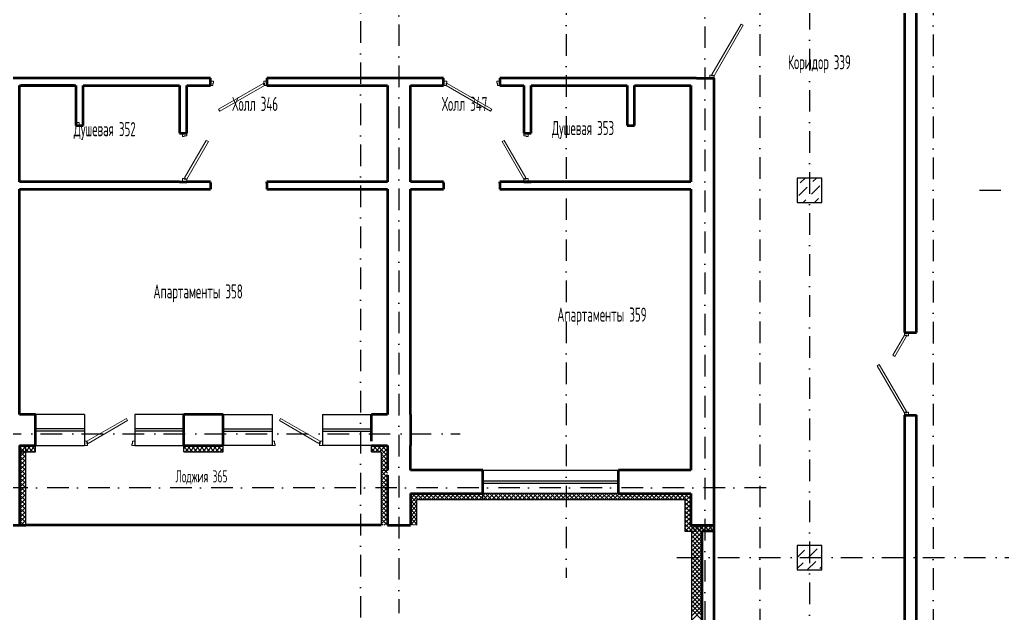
# Model space of a CAD drawing. Extents: x -1560602 to 321118, y -2308202 to -430103.
# Drawn here: x -1509164 to -1493102, y -2201575 to -2191880 of the extents above; entities that cross this region are included whole.
import ezdxf

# ---------------------------------------------------------------- set-up
doc = ezdxf.new("R2010")
doc.units = 0
doc.header["$MEASUREMENT"] = 0
doc.linetypes.add('Dot & Dashed', pattern=[670.277762, 352.777767, -176.388884, 0, -141.111112])
doc.linetypes.add('Штрихпунктирная', pattern=[0.670278, 0.352778, -0.176389, 0, -0.141111])
doc.layers.add('Двери', color=4, linetype='CONTINUOUS', lineweight=15)
doc.layers.add('стены', color=5, linetype='CONTINUOUS', lineweight=50)
for name, color, linetype in [('Колонна', 7, 'CONTINUOUS'), ('колонна нижнего ряда', 1, 'CONTINUOUS'), ('Оси', 253, 'Dot & Dashed'), ('отделка', 240, 'CONTINUOUS'), ('Текст', 7, 'CONTINUOUS'), ('Утеплитель', 6, 'CONTINUOUS')]:
    doc.layers.add(name, color=color, linetype=linetype)
doc.styles.get("Standard").update_dxf_attribs({"font": 'spds.shx', "width": 0.7, "height": 250})

msp = doc.modelspace()

# ---------------------------------------------------------------- linework, layer by layer
at = {"layer": 'Двери', "color": 0, "linetype": 'Continuous'}
for p, q in [((-1497372.4, -2191951.4), (-1497848.4, -2192775.9)), ((-1497813.7, -2192795.9), (-1497337.7, -2191971.4)), ((-1497337.7, -2191971.4), (-1497372.4, -2191951.4)), ((-1497848.4, -2192775.9), (-1497813.7, -2192795.9)), ((-1506043.7, -2192885.9), (-1505993.7, -2192885.9)), ((-1505993.7, -2192915.9), (-1506003.7, -2192915.9)), ((-1506003.7, -2192915.9), (-1506003.7, -2192955.9)), ((-1505993.7, -2192885.9), (-1505993.7, -2192915.9)), ((-1505911.2, -2193341.2), (-1505183.7, -2192921.2)), ((-1505183.7, -2192921.2), (-1505163.7, -2192955.9)), ((-1505173.7, -2192915.9), (-1505173.7, -2192885.9)), ((-1505173.7, -2192885.9), (-1505123.7, -2192885.9)), ((-1505163.7, -2192915.9), (-1505173.7, -2192915.9)), ((-1505163.7, -2192955.9), (-1505163.7, -2192915.9)), ((-1502183.7, -2192885.9), (-1502233.7, -2192885.9)), ((-1502193.7, -2192955.9), (-1502193.7, -2192915.9)), ((-1502193.7, -2192915.9), (-1502183.7, -2192915.9)), ((-1502173.7, -2192921.2), (-1502193.7, -2192955.9)), ((-1502183.7, -2192915.9), (-1502183.7, -2192885.9)), ((-1501446.3, -2193341.2), (-1502173.7, -2192921.2)), ((-1501313.7, -2192885.9), (-1501363.7, -2192885.9)), ((-1501363.7, -2192885.9), (-1501363.7, -2192915.9)), ((-1501363.7, -2192915.9), (-1501353.7, -2192915.9)), ((-1501353.7, -2192915.9), (-1501353.7, -2192955.9)), ((-1497853.7, -2192785.9), (-1497883.7, -2192785.9)), ((-1497883.7, -2192785.9), (-1497883.7, -2192835.9)), ((-1497853.7, -2192795.9), (-1497853.7, -2192785.9)), ((-1497813.7, -2192795.9), (-1497853.7, -2192795.9)), ((-1497813.7, -2192835.9), (-1497813.7, -2192795.9)), ((-1506003.7, -2192955.9), (-1506043.7, -2192955.9)), ((-1505163.7, -2192955.9), (-1505891.2, -2193375.9)), ((-1505123.7, -2192955.9), (-1505163.7, -2192955.9)), ((-1502233.7, -2192955.9), (-1502193.7, -2192955.9)), ((-1502193.7, -2192955.9), (-1501466.3, -2193375.9)), ((-1501353.7, -2192955.9), (-1501313.7, -2192955.9)), ((-1505891.2, -2193375.9), (-1505911.2, -2193341.2)), ((-1501466.3, -2193375.9), (-1501446.3, -2193341.2)), ((-1506503.7, -2193735.9), (-1506503.7, -2193785.9)), ((-1506433.7, -2193775.9), (-1506433.7, -2193735.9)), ((-1500923.7, -2193775.9), (-1500923.7, -2193735.9)), ((-1500853.7, -2193735.9), (-1500853.7, -2193785.9)), ((-1506503.7, -2193785.9), (-1506473.7, -2193785.9)), ((-1506473.7, -2193785.9), (-1506473.7, -2193775.9)), ((-1506473.7, -2193775.9), (-1506433.7, -2193775.9)), ((-1506113.4, -2193851), (-1506468.4, -2194465.9)), ((-1506433.7, -2194485.9), (-1506078.7, -2193871)), ((-1506078.7, -2193871), (-1506113.4, -2193851)), ((-1501278.7, -2193871), (-1501244.1, -2193851)), ((-1500923.7, -2194485.9), (-1501278.7, -2193871)), ((-1501244.1, -2193851), (-1500889.1, -2194465.9)), ((-1500883.7, -2193775.9), (-1500923.7, -2193775.9)), ((-1500883.7, -2193785.9), (-1500883.7, -2193775.9)), ((-1500853.7, -2193785.9), (-1500883.7, -2193785.9)), ((-1506473.7, -2194475.9), (-1506503.7, -2194475.9)), ((-1506503.7, -2194475.9), (-1506503.7, -2194525.9)), ((-1506473.7, -2194485.9), (-1506473.7, -2194475.9)), ((-1506433.7, -2194485.9), (-1506473.7, -2194485.9)), ((-1506468.4, -2194465.9), (-1506433.7, -2194485.9)), ((-1506433.7, -2194525.9), (-1506433.7, -2194485.9)), ((-1500889.1, -2194465.9), (-1500923.7, -2194485.9)), ((-1500923.7, -2194525.9), (-1500923.7, -2194485.9)), ((-1500923.7, -2194485.9), (-1500883.7, -2194485.9)), ((-1500883.7, -2194485.9), (-1500883.7, -2194475.9)), ((-1500883.7, -2194475.9), (-1500853.7, -2194475.9)), ((-1500853.7, -2194475.9), (-1500853.7, -2194525.9)), ((-1494703.7, -2197031.2), (-1494894.2, -2197361.2)), ((-1494859.6, -2197381.2), (-1494669.1, -2197051.2)), ((-1494703.7, -2197031.2), (-1494703.7, -2196991.2)), ((-1494663.7, -2197031.2), (-1494703.7, -2197031.2)), ((-1494669.1, -2197051.2), (-1494703.7, -2197031.2)), ((-1494663.7, -2197041.2), (-1494663.7, -2197031.2)), ((-1494633.7, -2197041.2), (-1494663.7, -2197041.2)), ((-1494633.7, -2196991.2), (-1494633.7, -2197041.2)), ((-1494894.2, -2197361.2), (-1494859.6, -2197381.2)), ((-1495148.2, -2197531.3), (-1495113.6, -2197511.3)), ((-1494703.7, -2198301.2), (-1495148.2, -2197531.3)), ((-1495113.6, -2197511.3), (-1494669.1, -2198281.2)), ((-1508063.7, -2198766.2), (-1507418.5, -2198393.7)), ((-1507418.5, -2198393.7), (-1507398.5, -2198428.3)), ((-1504898.9, -2198393.7), (-1504918.9, -2198428.3)), ((-1504253.7, -2198766.2), (-1504898.9, -2198393.7)), ((-1494669.1, -2198281.2), (-1494703.7, -2198301.2)), ((-1494703.7, -2198341.2), (-1494703.7, -2198301.2)), ((-1494703.7, -2198301.2), (-1494663.7, -2198301.2)), ((-1494663.7, -2198301.2), (-1494663.7, -2198291.2)), ((-1494663.7, -2198291.2), (-1494633.7, -2198291.2)), ((-1494633.7, -2198291.2), (-1494633.7, -2198341.2)), ((-1507398.5, -2198428.3), (-1508043.7, -2198800.8)), ((-1504918.9, -2198428.3), (-1504273.7, -2198800.8)), ((-1508103.7, -2198766.2), (-1508063.7, -2198766.2)), ((-1508053.7, -2198836.2), (-1508103.7, -2198836.2)), ((-1508063.7, -2198766.2), (-1508063.7, -2198806.2)), ((-1508043.7, -2198800.8), (-1508063.7, -2198766.2)), ((-1508063.7, -2198806.2), (-1508053.7, -2198806.2)), ((-1508053.7, -2198806.2), (-1508053.7, -2198836.2)), ((-1507328.7, -2198836.2), (-1507328.7, -2198806.2)), ((-1507328.7, -2198806.2), (-1507318.7, -2198806.2)), ((-1507278.7, -2198836.2), (-1507328.7, -2198836.2)), ((-1507318.7, -2198806.2), (-1507318.7, -2198766.2)), ((-1507318.7, -2198766.2), (-1507278.7, -2198766.2)), ((-1504998.7, -2198766.2), (-1505038.7, -2198766.2)), ((-1505038.7, -2198836.2), (-1504988.7, -2198836.2)), ((-1504998.7, -2198806.2), (-1504998.7, -2198766.2)), ((-1504988.7, -2198806.2), (-1504998.7, -2198806.2)), ((-1504988.7, -2198836.2), (-1504988.7, -2198806.2)), ((-1504273.7, -2198800.8), (-1504253.7, -2198766.2)), ((-1504253.7, -2198806.2), (-1504263.7, -2198806.2)), ((-1504263.7, -2198806.2), (-1504263.7, -2198836.2)), ((-1504263.7, -2198836.2), (-1504213.7, -2198836.2)), ((-1504213.7, -2198766.2), (-1504253.7, -2198766.2)), ((-1504253.7, -2198766.2), (-1504253.7, -2198806.2))]:
    msp.add_line(p, q, dxfattribs=at)
at = {"layer": 'Колонна', "color": 0, "linetype": 'Continuous'}
for p, q in [((-1496053.7, -2194466.2), (-1496453.7, -2194466.2)), ((-1496453.7, -2194466.2), (-1496453.7, -2194866.2)), ((-1496053.7, -2194866.2), (-1496053.7, -2194466.2)), ((-1496453.7, -2194866.2), (-1496053.7, -2194866.2)), ((-1496053.7, -2200466.2), (-1496453.7, -2200466.2)), ((-1496453.7, -2200466.2), (-1496453.7, -2200866.2)), ((-1496053.7, -2200866.2), (-1496053.7, -2200466.2)), ((-1496453.7, -2200866.2), (-1496053.7, -2200866.2)), ((-1496453.7, -2200866.2), (-1496053.7, -2200866.2))]:
    msp.add_line(p, q, dxfattribs=at)
at = {"layer": 'колонна нижнего ряда', "color": 0, "ltscale": 100}
for p, q in [((-1496405.2, -2194546.1), (-1496325.4, -2194466.2)), ((-1496198.4, -2194523.1), (-1496141.5, -2194466.2)), ((-1496451.2, -2194592), (-1496451.2, -2194592)), ((-1496428.2, -2194752.9), (-1496290.3, -2194615)), ((-1496244.3, -2194569), (-1496244.3, -2194569)), ((-1496221.4, -2194729.9), (-1496083.5, -2194592)), ((-1496357.7, -2194866.2), (-1496313.3, -2194821.8)), ((-1496267.3, -2194775.9), (-1496267.3, -2194775.9)), ((-1496173.8, -2194866.2), (-1496106.5, -2194798.9)), ((-1496060.5, -2194752.9), (-1496060.5, -2194752.9)), ((-1496451.2, -2200475.1), (-1496442.2, -2200466.2)), ((-1496083.5, -2200475.1), (-1496083.5, -2200475.1)), ((-1496453.7, -2200661.6), (-1496336.3, -2200544.1)), ((-1496290.3, -2200498.1), (-1496290.3, -2200498.1)), ((-1496267.3, -2200659), (-1496129.4, -2200521.1)), ((-1496060.5, -2200636), (-1496053.7, -2200629.3)), ((-1496453.7, -2200845.4), (-1496359.3, -2200750.9)), ((-1496313.3, -2200705), (-1496313.3, -2200705)), ((-1496290.3, -2200865.8), (-1496152.4, -2200727.9)), ((-1496106.5, -2200682), (-1496106.5, -2200682)), ((-1496083.5, -2200842.8), (-1496053.7, -2200813.1))]:
    msp.add_line(p, q, dxfattribs=at)
at = {"layer": 'Оси', "color": 0, "linetype": 'Штрихпунктирная', "lineweight": -3, "ltscale": 1000}
for p, q in [((-1500233.7, -2155916.2), (-1500233.7, -2200993.8)), ((-1497063.7, -2155916.2), (-1497063.7, -2213001.2)), ((-1494233.7, -2163966.2), (-1494233.7, -2213001.2)), ((-1497963.7, -2185956.2), (-1497963.7, -2213001.2)), ((-1496253.7, -2187666.2), (-1496253.7, -2213001.2)), ((-1503593.7, -2189896.2), (-1503593.7, -2213028)), ((-1502963.7, -2189945.9), (-1502963.7, -2201571.1)), ((-1493477.8, -2194666.2), (-1478918.7, -2194666.2)), ((-1556419, -2198646.2), (-1501963.7, -2198646.2)), ((-1496963.7, -2199526.2), (-1556418.9, -2199526.2)), ((-1498423.3, -2200666.2), (-1478918.7, -2200666.2))]:
    msp.add_line(p, q, dxfattribs=at)
at = {"layer": 'отделка', "color": 0, "ltscale": 100}
for p, q in [((-1508103.7, -2198326.2), (-1508903.7, -2198326.2)), ((-1508103.7, -2198326.2), (-1508103.7, -2198836.2)), ((-1507278.7, -2198326.2), (-1507278.7, -2198836.2)), ((-1506478.7, -2198326.2), (-1507278.7, -2198326.2)), ((-1505838.7, -2198326.2), (-1505038.7, -2198326.2)), ((-1505038.7, -2198326.2), (-1505038.7, -2198836.2)), ((-1504213.7, -2198326.2), (-1504213.7, -2198836.2)), ((-1504213.7, -2198326.2), (-1503413.7, -2198326.2)), ((-1508103.7, -2198561.2), (-1508903.7, -2198561.2)), ((-1506478.7, -2198561.2), (-1507278.7, -2198561.2)), ((-1505838.7, -2198561.2), (-1505038.7, -2198561.2)), ((-1504213.7, -2198561.2), (-1503413.7, -2198561.2)), ((-1508103.7, -2198601.2), (-1508903.7, -2198601.2)), ((-1506478.7, -2198601.2), (-1507278.7, -2198601.2)), ((-1505838.7, -2198601.2), (-1505038.7, -2198601.2)), ((-1504213.7, -2198601.2), (-1503413.7, -2198601.2)), ((-1508903.7, -2198836.2), (-1508103.7, -2198836.2)), ((-1507278.7, -2198836.2), (-1506478.7, -2198836.2)), ((-1505038.7, -2198836.2), (-1505838.7, -2198836.2)), ((-1503413.7, -2198836.2), (-1504213.7, -2198836.2)), ((-1501593.7, -2199236.2), (-1499373.7, -2199236.2)), ((-1501593.7, -2199411.5), (-1499373.7, -2199411.5)), ((-1501593.7, -2199451.5), (-1499373.7, -2199451.5)), ((-1499373.7, -2199616.2), (-1501593.7, -2199616.2))]:
    msp.add_line(p, q, dxfattribs=at)
at = {"layer": 'стены', "color": 0, "linetype": 'Continuous'}
for p, q in [((-1494703.7, -2188466.2), (-1494703.7, -2196991.2)), ((-1494503.7, -2196991.2), (-1494503.7, -2188666.2)), ((-1506043.7, -2192835.9), (-1509543.7, -2192835.9)), ((-1502773.7, -2192835.9), (-1505123.7, -2192835.9)), ((-1502233.7, -2192835.9), (-1502773.7, -2192835.9)), ((-1498098.7, -2192835.9), (-1501313.7, -2192835.9)), ((-1498098.7, -2192835.9), (-1497813.7, -2192835.9)), ((-1497813.7, -2199236.2), (-1497813.7, -2192835.9)), ((-1509163.7, -2194525.9), (-1509163.7, -2192955.9)), ((-1509163.7, -2192955.9), (-1508243.7, -2192955.9)), ((-1509163.7, -2194502.9), (-1509163.7, -2192978.9)), ((-1508266.7, -2192955.9), (-1509140.7, -2192955.9)), ((-1508243.7, -2192955.9), (-1508243.7, -2193605.9)), ((-1508123.7, -2193605.9), (-1508123.7, -2192955.9)), ((-1508123.7, -2192955.9), (-1506553.7, -2192955.9)), ((-1506553.7, -2192955.9), (-1506553.7, -2193735.9)), ((-1506433.7, -2193735.9), (-1506433.7, -2192955.9)), ((-1506433.7, -2192955.9), (-1506043.7, -2192955.9)), ((-1505123.7, -2192955.9), (-1503153.7, -2192955.9)), ((-1503153.7, -2192955.9), (-1503153.7, -2194525.9)), ((-1502773.7, -2194525.9), (-1502773.7, -2192955.9)), ((-1502773.7, -2192955.9), (-1502233.7, -2192955.9)), ((-1501313.7, -2192955.9), (-1500923.7, -2192955.9)), ((-1500923.7, -2192955.9), (-1500923.7, -2193735.9)), ((-1500803.7, -2193735.9), (-1500803.7, -2192955.9)), ((-1500803.7, -2192955.9), (-1499233.7, -2192955.9)), ((-1499233.7, -2192955.9), (-1499233.7, -2193605.9)), ((-1499113.7, -2193605.9), (-1499113.7, -2192955.9)), ((-1499113.7, -2192955.9), (-1498193.7, -2192955.9)), ((-1499090.8, -2192955.9), (-1498216.8, -2192955.9)), ((-1498193.8, -2194502.9), (-1498193.8, -2192978.9)), ((-1498193.7, -2192955.9), (-1498193.7, -2194525.9)), ((-1508243.7, -2193605.9), (-1508123.7, -2193605.9)), ((-1499233.7, -2193605.9), (-1499113.7, -2193605.9)), ((-1506553.7, -2194525.9), (-1509163.7, -2194525.9)), ((-1506043.7, -2194525.9), (-1506433.7, -2194525.9)), ((-1506043.7, -2194550.9), (-1506043.7, -2194525.9)), ((-1503153.7, -2194525.9), (-1505123.7, -2194525.9)), ((-1505123.7, -2194550.9), (-1505123.7, -2194525.9)), ((-1502233.7, -2194525.9), (-1502773.7, -2194525.9)), ((-1502233.7, -2194550.9), (-1502233.7, -2194525.9)), ((-1500803.7, -2194525.9), (-1501313.7, -2194525.9)), ((-1501313.7, -2194550.9), (-1501313.7, -2194525.9)), ((-1498193.7, -2194525.9), (-1500803.7, -2194525.9)), ((-1509163.7, -2198326.2), (-1509163.7, -2194645.9)), ((-1509163.7, -2194645.9), (-1506043.7, -2194645.9)), ((-1506043.7, -2194550.9), (-1506043.7, -2194645.9)), ((-1505123.7, -2194550.9), (-1505123.7, -2194645.9)), ((-1505123.7, -2194645.9), (-1503153.7, -2194645.9)), ((-1503153.7, -2194645.9), (-1503153.7, -2198326.2)), ((-1502773.7, -2198326.2), (-1502773.7, -2194645.9)), ((-1502773.7, -2194645.9), (-1502233.7, -2194645.9)), ((-1502233.7, -2194550.9), (-1502233.7, -2194645.9)), ((-1501313.7, -2194550.9), (-1501313.7, -2194645.9)), ((-1501313.7, -2194645.9), (-1498193.7, -2194645.9)), ((-1498193.7, -2194645.9), (-1498193.7, -2199236.2)), ((-1494703.7, -2196991.2), (-1494503.7, -2196991.2)), ((-1508903.7, -2198326.2), (-1509163.7, -2198326.2)), ((-1508903.7, -2198766.2), (-1508903.7, -2198326.2)), ((-1506478.7, -2198766.2), (-1506478.7, -2198326.2)), ((-1505838.7, -2198326.2), (-1506478.7, -2198326.2)), ((-1505838.7, -2198766.2), (-1505838.7, -2198326.2)), ((-1503413.7, -2198766.2), (-1503413.7, -2198326.2)), ((-1503153.7, -2198326.2), (-1503413.7, -2198326.2)), ((-1502773.7, -2198326.2), (-1502773.7, -2198836.2)), ((-1494703.7, -2198341.2), (-1494503.7, -2198341.2)), ((-1494703.7, -2198341.2), (-1494703.7, -2200666.2)), ((-1494503.7, -2203566.2), (-1494503.7, -2198341.2)), ((-1509163.7, -2198836.2), (-1509163.7, -2200136.2)), ((-1509163.7, -2198836.2), (-1508903.7, -2198836.2)), ((-1508903.7, -2198836.2), (-1508903.7, -2198766.2)), ((-1508903.7, -2198836.2), (-1508903.7, -2198766.2)), ((-1506478.7, -2198836.2), (-1506478.7, -2198766.2)), ((-1506478.7, -2198836.2), (-1506478.7, -2198766.2)), ((-1506478.7, -2198836.2), (-1505838.7, -2198836.2)), ((-1505838.7, -2198836.2), (-1505838.7, -2198766.2)), ((-1505838.7, -2198836.2), (-1505838.7, -2198766.2)), ((-1503413.7, -2198836.2), (-1503153.7, -2198836.2)), ((-1503153.7, -2198836.2), (-1503153.7, -2199236.2)), ((-1502773.7, -2199236.2), (-1502773.7, -2198836.2)), ((-1503153.7, -2199319), (-1503153.7, -2200136.2)), ((-1501593.7, -2199236.2), (-1502773.7, -2199236.2)), ((-1501593.7, -2199546.2), (-1501593.7, -2199236.2)), ((-1499373.7, -2199546.2), (-1499373.7, -2199236.2)), ((-1498193.7, -2199236.2), (-1499373.7, -2199236.2)), ((-1497813.7, -2200136.2), (-1497813.7, -2199236.2)), ((-1502773.7, -2199616.2), (-1502773.7, -2200136.2)), ((-1502773.7, -2199616.2), (-1501593.7, -2199616.2)), ((-1501593.7, -2199616.2), (-1501593.7, -2199546.2)), ((-1499373.7, -2199616.2), (-1499373.7, -2199546.2)), ((-1499373.7, -2199616.2), (-1499373.7, -2199546.2)), ((-1499373.7, -2199616.2), (-1498193.7, -2199616.2)), ((-1498193.7, -2199616.2), (-1498193.7, -2200136.2)), ((-1509643.7, -2200136.2), (-1509063.7, -2200136.2)), ((-1503253.7, -2200136.2), (-1509063.7, -2200136.2)), ((-1503153.7, -2200136.2), (-1502773.7, -2200136.2)), ((-1498193.7, -2200136.2), (-1497813.7, -2200136.2)), ((-1497813.7, -2200666.2), (-1497813.7, -2200136.2)), ((-1498013.7, -2200236.2), (-1498013.7, -2203566.2)), ((-1497813.7, -2200236.2), (-1498013.7, -2200236.2)), ((-1497813.7, -2203566.2), (-1497813.7, -2200666.2)), ((-1494703.7, -2200666.2), (-1494703.7, -2203566.2))]:
    msp.add_line(p, q, dxfattribs=at)
at = {"layer": 'стены', "color": 0, "ltscale": 100}
for p, q in [((-1506043.7, -2192955.9), (-1506043.7, -2192835.9)), ((-1505123.7, -2192835.9), (-1505123.7, -2192955.9)), ((-1502233.7, -2192955.9), (-1502233.7, -2192835.9)), ((-1501313.7, -2192835.9), (-1501313.7, -2192955.9)), ((-1506553.7, -2193735.9), (-1506433.7, -2193735.9)), ((-1500923.7, -2193735.9), (-1500803.7, -2193735.9)), ((-1506553.7, -2194525.9), (-1506433.7, -2194525.9)), ((-1500923.7, -2194525.9), (-1500803.7, -2194525.9))]:
    msp.add_line(p, q, dxfattribs=at)
at = {"layer": 'Утеплитель', "color": 0, "linetype": 'Continuous'}
for p, q in [((-1509163.7, -2198882.4), (-1509117.5, -2198836.2)), ((-1509163.7, -2198882.4), (-1509117.5, -2198836.2)), ((-1509163.7, -2198953.1), (-1509063.7, -2198853.1)), ((-1509088.2, -2198936.2), (-1509163.7, -2198860.7)), ((-1509063.7, -2198960.7), (-1509163.7, -2198860.7)), ((-1509146.8, -2198936.2), (-1509046.8, -2198836.2)), ((-1509017.5, -2198936.2), (-1509117.5, -2198836.2)), ((-1509063.7, -2198890), (-1509117.5, -2198836.2)), ((-1509076.1, -2198936.2), (-1508976.1, -2198836.2)), ((-1509063.7, -2200136.2), (-1509063.7, -2198836.2)), ((-1508946.8, -2198936.2), (-1509046.8, -2198836.2)), ((-1509005.4, -2198936.2), (-1508905.4, -2198836.2)), ((-1508903.7, -2198908.6), (-1508976.1, -2198836.2)), ((-1508903.7, -2198837.9), (-1508905.4, -2198836.2)), ((-1508903.7, -2198936.2), (-1508903.7, -2198836.2)), ((-1506478.7, -2198936.2), (-1506478.7, -2198836.2)), ((-1506478.7, -2198884.4), (-1506430.5, -2198836.2)), ((-1506401.2, -2198936.2), (-1506478.7, -2198858.7)), ((-1506459.8, -2198936.2), (-1506359.8, -2198836.2)), ((-1506330.5, -2198936.2), (-1506430.5, -2198836.2)), ((-1506389.1, -2198936.2), (-1506289.1, -2198836.2)), ((-1506259.8, -2198936.2), (-1506359.8, -2198836.2)), ((-1506318.4, -2198936.2), (-1506218.4, -2198836.2)), ((-1506189.1, -2198936.2), (-1506289.1, -2198836.2)), ((-1506247.7, -2198936.2), (-1506147.7, -2198836.2)), ((-1506118.4, -2198936.2), (-1506218.4, -2198836.2)), ((-1506177, -2198936.2), (-1506077, -2198836.2)), ((-1506047.7, -2198936.2), (-1506147.7, -2198836.2)), ((-1506106.3, -2198936.2), (-1506006.3, -2198836.2)), ((-1505977, -2198936.2), (-1506077, -2198836.2)), ((-1506035.6, -2198936.2), (-1505935.6, -2198836.2)), ((-1505906.3, -2198936.2), (-1506006.3, -2198836.2)), ((-1505964.8, -2198936.2), (-1505864.8, -2198836.2)), ((-1505838.7, -2198933), (-1505935.6, -2198836.2)), ((-1505894.1, -2198936.2), (-1505838.7, -2198880.8)), ((-1505838.7, -2198862.3), (-1505864.8, -2198836.2)), ((-1505838.7, -2198936.2), (-1505838.7, -2198836.2)), ((-1503413.7, -2198936.2), (-1503413.7, -2198836.2)), ((-1503413.7, -2198860), (-1503390, -2198836.2)), ((-1503413.7, -2198930.7), (-1503319.3, -2198836.2)), ((-1503360.7, -2198936.2), (-1503413.7, -2198883.2)), ((-1503290, -2198936.2), (-1503390, -2198836.2)), ((-1503348.5, -2198936.2), (-1503253.7, -2198841.4)), ((-1503253.7, -2198901.7), (-1503319.3, -2198836.2)), ((-1503253.7, -2198841.4), (-1503248.5, -2198836.2)), ((-1503253.7, -2198912.1), (-1503177.8, -2198836.2)), ((-1503207.4, -2198877.3), (-1503248.5, -2198836.2)), ((-1503153.7, -2198931), (-1503207.4, -2198877.3)), ((-1503207.1, -2198936.2), (-1503153.7, -2198882.8)), ((-1503176.3, -2198837.8), (-1503177.8, -2198836.2)), ((-1503153.7, -2198860.3), (-1503176.3, -2198837.8)), ((-1509163.7, -2199023.8), (-1509063.7, -2198923.8)), ((-1509159, -2198936.2), (-1509163.7, -2198931.4)), ((-1509063.7, -2199031.4), (-1509163.7, -2198931.4)), ((-1509163.7, -2198936.2), (-1508903.7, -2198936.2)), ((-1509163.7, -2199094.5), (-1509063.7, -2198994.5)), ((-1509063.7, -2199102.1), (-1509163.7, -2199002.1)), ((-1508934.7, -2198936.2), (-1508903.7, -2198905.3)), ((-1506471.9, -2198936.2), (-1506478.7, -2198929.4)), ((-1506478.7, -2198936.2), (-1505838.7, -2198936.2)), ((-1503413.7, -2198936.2), (-1503253.7, -2198936.2)), ((-1503277.8, -2198936.2), (-1503253.7, -2198912.1)), ((-1503238.6, -2198916.9), (-1503253.7, -2198901.7)), ((-1503253.7, -2198936.2), (-1503253.7, -2199236.2)), ((-1503253.7, -2198982.8), (-1503207.1, -2198936.2)), ((-1503253.7, -2199053.5), (-1503153.7, -2198953.5)), ((-1503153.7, -2199072.4), (-1503253.7, -2198972.4)), ((-1503253.7, -2199124.2), (-1503153.7, -2199024.2)), ((-1503153.7, -2199143.2), (-1503253.7, -2199043.2)), ((-1503219.3, -2198936.2), (-1503238.6, -2198916.9)), ((-1503153.7, -2199001.7), (-1503219.3, -2198936.2)), ((-1509163.7, -2199165.3), (-1509063.7, -2199065.3)), ((-1509063.7, -2199172.8), (-1509163.7, -2199072.8)), ((-1509163.7, -2199236), (-1509063.7, -2199136)), ((-1509063.7, -2199243.6), (-1509163.7, -2199143.6)), ((-1509163.7, -2199306.7), (-1509063.7, -2199206.7)), ((-1503253.7, -2199194.9), (-1503153.7, -2199094.9)), ((-1503153.7, -2199213.9), (-1503253.7, -2199113.9)), ((-1503202.1, -2199236.2), (-1503253.7, -2199184.6)), ((-1503224.3, -2199236.2), (-1503153.7, -2199165.7)), ((-1509063.7, -2199314.3), (-1509163.7, -2199214.3)), ((-1509163.7, -2199377.4), (-1509063.7, -2199277.4)), ((-1509063.7, -2199385), (-1509163.7, -2199285)), ((-1509163.7, -2199448.1), (-1509063.7, -2199348.1)), ((-1509063.7, -2199455.7), (-1509163.7, -2199355.7)), ((-1503253.7, -2199236.2), (-1503253.7, -2200136.2)), ((-1503253.7, -2199236.2), (-1503153.7, -2199236.2)), ((-1503253.7, -2199236.2), (-1503153.7, -2199236.2)), ((-1503253.7, -2199265.7), (-1503237.6, -2199249.5)), ((-1503153.7, -2199355.3), (-1503253.7, -2199255.3)), ((-1503253.7, -2199336.4), (-1503198.9, -2199281.6)), ((-1503253.7, -2199407.1), (-1503160.2, -2199313.6)), ((-1503153.7, -2199426), (-1503253.7, -2199326)), ((-1503237.6, -2199249.5), (-1503224.3, -2199236.2)), ((-1503153.7, -2199284.6), (-1503202.1, -2199236.2)), ((-1503198.9, -2199281.6), (-1503153.7, -2199236.4)), ((-1503160.2, -2199313.6), (-1503153.7, -2199307.1)), ((-1509163.7, -2199518.8), (-1509063.7, -2199418.8)), ((-1509063.7, -2199526.4), (-1509163.7, -2199426.4)), ((-1509163.7, -2199589.5), (-1509063.7, -2199489.5)), ((-1509063.7, -2199597.1), (-1509163.7, -2199497.1)), ((-1503253.7, -2199477.8), (-1503153.7, -2199377.8)), ((-1503153.7, -2199496.7), (-1503253.7, -2199396.7)), ((-1503253.7, -2199548.5), (-1503153.7, -2199448.5)), ((-1503153.7, -2199567.4), (-1503253.7, -2199467.4)), ((-1503253.7, -2199619.2), (-1503153.7, -2199519.2)), ((-1509163.7, -2199660.2), (-1509063.7, -2199560.2)), ((-1509063.7, -2199667.8), (-1509163.7, -2199567.8)), ((-1509163.7, -2199730.9), (-1509063.7, -2199630.9)), ((-1509063.7, -2199738.5), (-1509163.7, -2199638.5)), ((-1503153.7, -2199638.1), (-1503253.7, -2199538.1)), ((-1503253.7, -2199689.9), (-1503153.7, -2199589.9)), ((-1503153.7, -2199708.8), (-1503253.7, -2199608.8)), ((-1503253.7, -2199760.6), (-1503153.7, -2199660.6)), ((-1503153.7, -2199779.5), (-1503253.7, -2199679.5)), ((-1502773.7, -2199634.2), (-1502773.3, -2199633.8)), ((-1502722.1, -2199716.2), (-1502773.7, -2199664.6)), ((-1502773.7, -2199704.9), (-1502734.6, -2199665.8)), ((-1502773.3, -2199633.8), (-1502755.8, -2199616.2)), ((-1502673.7, -2199693.9), (-1502751.4, -2199616.2)), ((-1502734.6, -2199665.8), (-1502685, -2199616.2)), ((-1502695.9, -2199697.8), (-1502673.7, -2199675.6)), ((-1502673.7, -2199623.2), (-1502680.7, -2199616.2)), ((-1502673.7, -2199675.6), (-1502614.3, -2199616.2)), ((-1502580.7, -2199716.2), (-1502673.7, -2199623.2)), ((-1502643.6, -2199716.2), (-1502543.6, -2199616.2)), ((-1502510, -2199716.2), (-1502610, -2199616.2)), ((-1502572.9, -2199716.2), (-1502472.9, -2199616.2)), ((-1502439.3, -2199716.2), (-1502539.3, -2199616.2)), ((-1502502.2, -2199716.2), (-1502402.2, -2199616.2)), ((-1502368.5, -2199716.2), (-1502468.5, -2199616.2)), ((-1502431.5, -2199716.2), (-1502331.5, -2199616.2)), ((-1502297.8, -2199716.2), (-1502397.8, -2199616.2)), ((-1502360.8, -2199716.2), (-1502260.8, -2199616.2)), ((-1502227.1, -2199716.2), (-1502327.1, -2199616.2)), ((-1502290.1, -2199716.2), (-1502190.1, -2199616.2)), ((-1502156.4, -2199716.2), (-1502256.4, -2199616.2)), ((-1502219.4, -2199716.2), (-1502119.4, -2199616.2)), ((-1502085.7, -2199716.2), (-1502185.7, -2199616.2)), ((-1502148.6, -2199716.2), (-1502048.6, -2199616.2)), ((-1502015, -2199716.2), (-1502115, -2199616.2)), ((-1502077.9, -2199716.2), (-1501977.9, -2199616.2)), ((-1501944.3, -2199716.2), (-1502044.3, -2199616.2)), ((-1502007.2, -2199716.2), (-1501907.2, -2199616.2)), ((-1501873.6, -2199716.2), (-1501973.6, -2199616.2)), ((-1501936.5, -2199716.2), (-1501836.5, -2199616.2)), ((-1501802.9, -2199716.2), (-1501902.9, -2199616.2)), ((-1501865.8, -2199716.2), (-1501765.8, -2199616.2)), ((-1501732.2, -2199716.2), (-1501832.2, -2199616.2)), ((-1501795.1, -2199716.2), (-1501695.1, -2199616.2)), ((-1501661.4, -2199716.2), (-1501761.4, -2199616.2)), ((-1501724.4, -2199716.2), (-1501624.4, -2199616.2)), ((-1501593.7, -2199713.2), (-1501690.7, -2199616.2)), ((-1501653.7, -2199716.2), (-1501593.7, -2199656.3)), ((-1501593.7, -2199642.5), (-1501620, -2199616.2)), ((-1501593.7, -2199716.2), (-1501593.7, -2199616.2)), ((-1501593.7, -2199716.2), (-1501593.7, -2199616.2)), ((-1501593.7, -2199656.3), (-1501553.7, -2199616.2)), ((-1501520, -2199716.2), (-1501593.7, -2199642.5)), ((-1501583, -2199716.2), (-1501483, -2199616.2)), ((-1501449.3, -2199716.2), (-1501549.3, -2199616.2)), ((-1501512.3, -2199716.2), (-1501412.3, -2199616.2)), ((-1501378.6, -2199716.2), (-1501478.6, -2199616.2)), ((-1501441.5, -2199716.2), (-1501341.5, -2199616.2)), ((-1501307.9, -2199716.2), (-1501407.9, -2199616.2)), ((-1501370.8, -2199716.2), (-1501270.8, -2199616.2)), ((-1501237.2, -2199716.2), (-1501337.2, -2199616.2)), ((-1501300.1, -2199716.2), (-1501200.1, -2199616.2)), ((-1501166.5, -2199716.2), (-1501266.5, -2199616.2)), ((-1501229.4, -2199716.2), (-1501129.4, -2199616.2)), ((-1501095.8, -2199716.2), (-1501195.8, -2199616.2)), ((-1501158.7, -2199716.2), (-1501058.7, -2199616.2)), ((-1501025, -2199716.2), (-1501125, -2199616.2)), ((-1501088, -2199716.2), (-1500988, -2199616.2)), ((-1500954.3, -2199716.2), (-1501054.3, -2199616.2)), ((-1501017.3, -2199716.2), (-1500917.3, -2199616.2)), ((-1500883.6, -2199716.2), (-1500983.6, -2199616.2)), ((-1500946.6, -2199716.2), (-1500846.6, -2199616.2)), ((-1500812.9, -2199716.2), (-1500912.9, -2199616.2)), ((-1500875.9, -2199716.2), (-1500775.9, -2199616.2)), ((-1500742.2, -2199716.2), (-1500842.2, -2199616.2)), ((-1500805.1, -2199716.2), (-1500705.1, -2199616.2)), ((-1500671.5, -2199716.2), (-1500771.5, -2199616.2)), ((-1500734.4, -2199716.2), (-1500634.4, -2199616.2)), ((-1500600.8, -2199716.2), (-1500700.8, -2199616.2)), ((-1500663.7, -2199716.2), (-1500563.7, -2199616.2)), ((-1500530.1, -2199716.2), (-1500630.1, -2199616.2)), ((-1500593, -2199716.2), (-1500493, -2199616.2)), ((-1500459.4, -2199716.2), (-1500559.4, -2199616.2)), ((-1500522.3, -2199716.2), (-1500422.3, -2199616.2)), ((-1500388.6, -2199716.2), (-1500488.6, -2199616.2)), ((-1500451.6, -2199716.2), (-1500351.6, -2199616.2)), ((-1500317.9, -2199716.2), (-1500417.9, -2199616.2)), ((-1500380.9, -2199716.2), (-1500280.9, -2199616.2)), ((-1500247.2, -2199716.2), (-1500347.2, -2199616.2)), ((-1500310.2, -2199716.2), (-1500210.2, -2199616.2)), ((-1500176.5, -2199716.2), (-1500276.5, -2199616.2)), ((-1500239.5, -2199716.2), (-1500139.5, -2199616.2)), ((-1500105.8, -2199716.2), (-1500205.8, -2199616.2)), ((-1500168.7, -2199716.2), (-1500068.7, -2199616.2)), ((-1500035.1, -2199716.2), (-1500135.1, -2199616.2)), ((-1500098, -2199716.2), (-1499998, -2199616.2)), ((-1499964.4, -2199716.2), (-1500064.4, -2199616.2)), ((-1500027.3, -2199716.2), (-1499927.3, -2199616.2)), ((-1499893.7, -2199716.2), (-1499993.7, -2199616.2)), ((-1499956.6, -2199716.2), (-1499856.6, -2199616.2)), ((-1499823, -2199716.2), (-1499923, -2199616.2)), ((-1499885.9, -2199716.2), (-1499785.9, -2199616.2)), ((-1499752.3, -2199716.2), (-1499852.3, -2199616.2)), ((-1499815.2, -2199716.2), (-1499715.2, -2199616.2)), ((-1499681.5, -2199716.2), (-1499781.5, -2199616.2)), ((-1499744.5, -2199716.2), (-1499644.5, -2199616.2)), ((-1499610.8, -2199716.2), (-1499710.8, -2199616.2)), ((-1499673.8, -2199716.2), (-1499573.8, -2199616.2)), ((-1499540.1, -2199716.2), (-1499640.1, -2199616.2)), ((-1499603.1, -2199716.2), (-1499503.1, -2199616.2)), ((-1499469.4, -2199716.2), (-1499569.4, -2199616.2)), ((-1499532.4, -2199716.2), (-1499432.4, -2199616.2)), ((-1499398.7, -2199716.2), (-1499498.7, -2199616.2)), ((-1499461.6, -2199716.2), (-1499361.6, -2199616.2)), ((-1499328, -2199716.2), (-1499428, -2199616.2)), ((-1499390.9, -2199716.2), (-1499290.9, -2199616.2)), ((-1499257.3, -2199716.2), (-1499357.3, -2199616.2)), ((-1499320.2, -2199716.2), (-1499220.2, -2199616.2)), ((-1499186.6, -2199716.2), (-1499286.6, -2199616.2)), ((-1499249.5, -2199716.2), (-1499149.5, -2199616.2)), ((-1499115.9, -2199716.2), (-1499215.9, -2199616.2)), ((-1499178.8, -2199716.2), (-1499078.8, -2199616.2)), ((-1499045.1, -2199716.2), (-1499145.1, -2199616.2)), ((-1499108.1, -2199716.2), (-1499008.1, -2199616.2)), ((-1498974.4, -2199716.2), (-1499074.4, -2199616.2)), ((-1499037.4, -2199716.2), (-1498937.4, -2199616.2)), ((-1498903.7, -2199716.2), (-1499003.7, -2199616.2)), ((-1498966.7, -2199716.2), (-1498866.7, -2199616.2)), ((-1498833, -2199716.2), (-1498933, -2199616.2)), ((-1498896, -2199716.2), (-1498796, -2199616.2)), ((-1498762.3, -2199716.2), (-1498862.3, -2199616.2)), ((-1498825.2, -2199716.2), (-1498725.2, -2199616.2)), ((-1498691.6, -2199716.2), (-1498791.6, -2199616.2)), ((-1498754.5, -2199716.2), (-1498654.5, -2199616.2)), ((-1498620.9, -2199716.2), (-1498720.9, -2199616.2)), ((-1498683.8, -2199716.2), (-1498583.8, -2199616.2)), ((-1498550.2, -2199716.2), (-1498650.2, -2199616.2)), ((-1498613.1, -2199716.2), (-1498513.1, -2199616.2)), ((-1498479.5, -2199716.2), (-1498579.5, -2199616.2)), ((-1498542.4, -2199716.2), (-1498442.4, -2199616.2)), ((-1498408.7, -2199716.2), (-1498508.7, -2199616.2)), ((-1498471.7, -2199716.2), (-1498371.7, -2199616.2)), ((-1498338, -2199716.2), (-1498438, -2199616.2)), ((-1498401, -2199716.2), (-1498301, -2199616.2)), ((-1498280.5, -2199703), (-1498367.3, -2199616.2)), ((-1498330.3, -2199716.2), (-1498230.3, -2199616.2)), ((-1498245.2, -2199667.6), (-1498296.6, -2199616.2)), ((-1498293.7, -2199750.4), (-1498193.7, -2199650.4)), ((-1498193.7, -2199719.1), (-1498245.2, -2199667.6)), ((-1498209.8, -2199632.3), (-1498225.9, -2199616.2)), ((-1498193.7, -2199648.4), (-1498209.8, -2199632.3)), ((-1509163.7, -2199801.6), (-1509063.7, -2199701.6)), ((-1509063.7, -2199809.2), (-1509163.7, -2199709.2)), ((-1509163.7, -2199872.4), (-1509063.7, -2199772.4)), ((-1509063.7, -2199880), (-1509163.7, -2199780)), ((-1509163.7, -2199943.1), (-1509063.7, -2199843.1)), ((-1503253.7, -2199831.3), (-1503153.7, -2199731.3)), ((-1503153.7, -2199850.3), (-1503253.7, -2199750.3)), ((-1503253.7, -2199902.1), (-1503153.7, -2199802.1)), ((-1503153.7, -2199921), (-1503253.7, -2199821)), ((-1502773.7, -2199775.6), (-1502714.3, -2199716.2)), ((-1502673.7, -2199835.3), (-1502773.7, -2199735.3)), ((-1502773.7, -2199846.3), (-1502673.7, -2199746.3)), ((-1502673.7, -2199906), (-1502773.7, -2199806)), ((-1502773.7, -2199917), (-1502673.7, -2199817)), ((-1502673.7, -2199764.6), (-1502722.1, -2199716.2)), ((-1502714.3, -2199716.2), (-1502695.9, -2199697.8)), ((-1502651.4, -2199716.2), (-1502673.7, -2199693.9)), ((-1502673.7, -2200136.2), (-1502673.7, -2199716.2)), ((-1502673.7, -2199716.2), (-1501593.7, -2199716.2)), ((-1501590.7, -2199716.2), (-1501593.7, -2199713.2)), ((-1501593.7, -2199716.2), (-1498293.7, -2199716.2)), ((-1498293.7, -2199716.2), (-1498293.7, -2200236.2)), ((-1498293.7, -2199821.1), (-1498193.7, -2199721.1)), ((-1498193.7, -2199860.5), (-1498293.7, -2199760.5)), ((-1498293.7, -2199891.8), (-1498193.7, -2199791.8)), ((-1498193.7, -2199931.2), (-1498293.7, -2199831.2)), ((-1498193.7, -2199789.8), (-1498280.5, -2199703)), ((-1509063.7, -2199950.7), (-1509163.7, -2199850.7)), ((-1509163.7, -2200013.8), (-1509063.7, -2199913.8)), ((-1509063.7, -2200021.4), (-1509163.7, -2199921.4)), ((-1509163.7, -2200084.5), (-1509063.7, -2199984.5)), ((-1509063.7, -2200092.1), (-1509163.7, -2199992.1)), ((-1503253.7, -2199972.8), (-1503153.7, -2199872.8)), ((-1503153.7, -2199991.7), (-1503253.7, -2199891.7)), ((-1503253.7, -2200043.5), (-1503153.7, -2199943.5)), ((-1503153.7, -2200062.4), (-1503253.7, -2199962.4)), ((-1502673.7, -2199976.7), (-1502773.7, -2199876.7)), ((-1502773.7, -2199987.7), (-1502673.7, -2199887.7)), ((-1502673.7, -2200047.4), (-1502773.7, -2199947.4)), ((-1502773.7, -2200058.5), (-1502673.7, -2199958.5)), ((-1498293.7, -2199962.5), (-1498193.7, -2199862.5)), ((-1498193.7, -2200001.9), (-1498293.7, -2199901.9)), ((-1498293.7, -2200033.2), (-1498193.7, -2199933.2)), ((-1498193.7, -2200072.6), (-1498293.7, -2199972.6)), ((-1498293.7, -2200103.9), (-1498193.7, -2200003.9)), ((-1509090.3, -2200136.2), (-1509163.7, -2200062.8)), ((-1509161, -2200136.2), (-1509163.7, -2200133.5)), ((-1509144.7, -2200136.2), (-1509063.7, -2200055.2)), ((-1509074, -2200136.2), (-1509063.7, -2200125.9)), ((-1503253.7, -2200114.2), (-1503153.7, -2200014.2)), ((-1503153.7, -2200133.1), (-1503253.7, -2200033.1)), ((-1503221.3, -2200136.2), (-1503253.7, -2200103.8)), ((-1503205, -2200136.2), (-1503153.7, -2200084.9)), ((-1502673.7, -2200118.1), (-1502773.7, -2200018.1)), ((-1502773.7, -2200129.2), (-1502673.7, -2200029.2)), ((-1502726.4, -2200136.2), (-1502773.7, -2200088.8)), ((-1502710.1, -2200136.2), (-1502673.7, -2200099.9)), ((-1498197.3, -2200139.8), (-1498293.7, -2200043.4)), ((-1498293.7, -2200174.6), (-1498193.7, -2200074.6)), ((-1498232.7, -2200175.1), (-1498293.7, -2200114.1)), ((-1498284.6, -2200236.2), (-1498184.6, -2200136.2)), ((-1498213.9, -2200236.2), (-1498113.9, -2200136.2)), ((-1498100.9, -2200236.2), (-1498197.3, -2200139.8)), ((-1498183.7, -2200206.1), (-1498113.9, -2200136.2)), ((-1498183.7, -2200276.8), (-1498043.2, -2200136.2)), ((-1498013.7, -2200335.5), (-1498183.7, -2200165.5)), ((-1498143.2, -2200236.2), (-1498043.2, -2200136.2)), ((-1498013.7, -2200264.8), (-1498142.3, -2200136.2)), ((-1498030.2, -2200236.2), (-1498130.2, -2200136.2)), ((-1498072.5, -2200236.2), (-1497972.5, -2200136.2)), ((-1498013.7, -2200194.1), (-1498071.6, -2200136.2)), ((-1497959.5, -2200236.2), (-1498059.5, -2200136.2)), ((-1498001.7, -2200236.2), (-1497901.7, -2200136.2)), ((-1497888.7, -2200236.2), (-1497988.7, -2200136.2)), ((-1497931, -2200236.2), (-1497831, -2200136.2)), ((-1497818, -2200236.2), (-1497918, -2200136.2)), ((-1497813.7, -2200169.8), (-1497847.3, -2200136.2)), ((-1498268, -2200210.5), (-1498293.7, -2200184.8)), ((-1498293.7, -2200236.2), (-1498113.7, -2200236.2)), ((-1498242.3, -2200236.2), (-1498268, -2200210.5)), ((-1498171.6, -2200236.2), (-1498232.7, -2200175.1)), ((-1498183.7, -2200347.5), (-1498013.7, -2200177.5)), ((-1498183.7, -2200236.2), (-1498183.7, -2208626.2)), ((-1498013.7, -2200406.2), (-1498183.7, -2200236.2)), ((-1498183.7, -2200418.2), (-1498013.7, -2200248.2)), ((-1498013.7, -2200476.9), (-1498183.7, -2200306.9)), ((-1498183.7, -2200488.9), (-1498013.7, -2200318.9)), ((-1497860.3, -2200236.2), (-1497813.7, -2200189.6)), ((-1498013.7, -2200547.6), (-1498183.7, -2200377.6)), ((-1498183.7, -2200559.6), (-1498013.7, -2200389.6)), ((-1498013.7, -2200618.3), (-1498183.7, -2200448.3)), ((-1498183.7, -2200630.3), (-1498013.7, -2200460.3)), ((-1498013.7, -2200689), (-1498183.7, -2200519)), ((-1498183.7, -2200701), (-1498013.7, -2200531)), ((-1498013.7, -2200759.7), (-1498183.7, -2200589.7)), ((-1498183.7, -2200771.8), (-1498013.7, -2200601.8)), ((-1498013.7, -2200830.5), (-1498183.7, -2200660.5)), ((-1498183.7, -2200842.5), (-1498013.7, -2200672.5)), ((-1498013.7, -2200901.2), (-1498183.7, -2200731.2)), ((-1498183.7, -2200913.2), (-1498013.7, -2200743.2)), ((-1498013.7, -2200971.9), (-1498183.7, -2200801.9)), ((-1498183.7, -2200983.9), (-1498013.7, -2200813.9)), ((-1498013.7, -2201042.6), (-1498183.7, -2200872.6)), ((-1498183.7, -2201054.6), (-1498013.7, -2200884.6)), ((-1498013.7, -2201113.3), (-1498183.7, -2200943.3)), ((-1498183.7, -2201125.3), (-1498013.7, -2200955.3)), ((-1498013.7, -2201184), (-1498183.7, -2201014)), ((-1498183.7, -2201196), (-1498013.7, -2201026)), ((-1498013.7, -2201254.7), (-1498183.7, -2201084.7)), ((-1498183.7, -2201266.7), (-1498013.7, -2201096.7)), ((-1498013.7, -2201325.4), (-1498183.7, -2201155.4)), ((-1498183.7, -2201337.4), (-1498013.7, -2201167.4)), ((-1498013.7, -2201396.1), (-1498183.7, -2201226.1)), ((-1498183.7, -2201408.1), (-1498013.7, -2201238.1)), ((-1498013.7, -2201466.9), (-1498183.7, -2201296.9)), ((-1498183.7, -2201478.9), (-1498013.7, -2201308.9)), ((-1498013.7, -2201537.6), (-1498183.7, -2201367.6)), ((-1498183.7, -2201549.6), (-1498013.7, -2201379.6)), ((-1498013.7, -2201608.3), (-1498183.7, -2201438.3)), ((-1498183.7, -2201620.3), (-1498013.7, -2201450.3)), ((-1498013.7, -2201679), (-1498183.7, -2201509)), ((-1498183.7, -2201691), (-1498013.7, -2201521))]:
    msp.add_line(p, q, dxfattribs=at)

# ---------------------------------------------------------------- texts
at = {"layer": 'Текст', "color": 0, "linetype": 'Continuous', "width": 0.7}
for s, height, p in [('Коридор 339', 230, (-1496605.4, -2192690.3)), ('Холл 346', 230, (-1505686.8, -2193370.6)), ('Холл 347', 230, (-1502262.3, -2193370.6)), ('Душевая 352', 230, (-1508279.6, -2193782.9)), ('Душевая 353', 230, (-1500463, -2193765.2)), ('Апартаменты 358', 230, (-1506977.5, -2196433.8)), ('Апартаменты 359', 230, (-1500375.9, -2196811.5)), ('Лоджия 365', 200, (-1506615.5, -2199438.6))]:
    msp.add_text(s, height=height, dxfattribs=at).set_placement(p)

doc.saveas('drawing.dxf')
